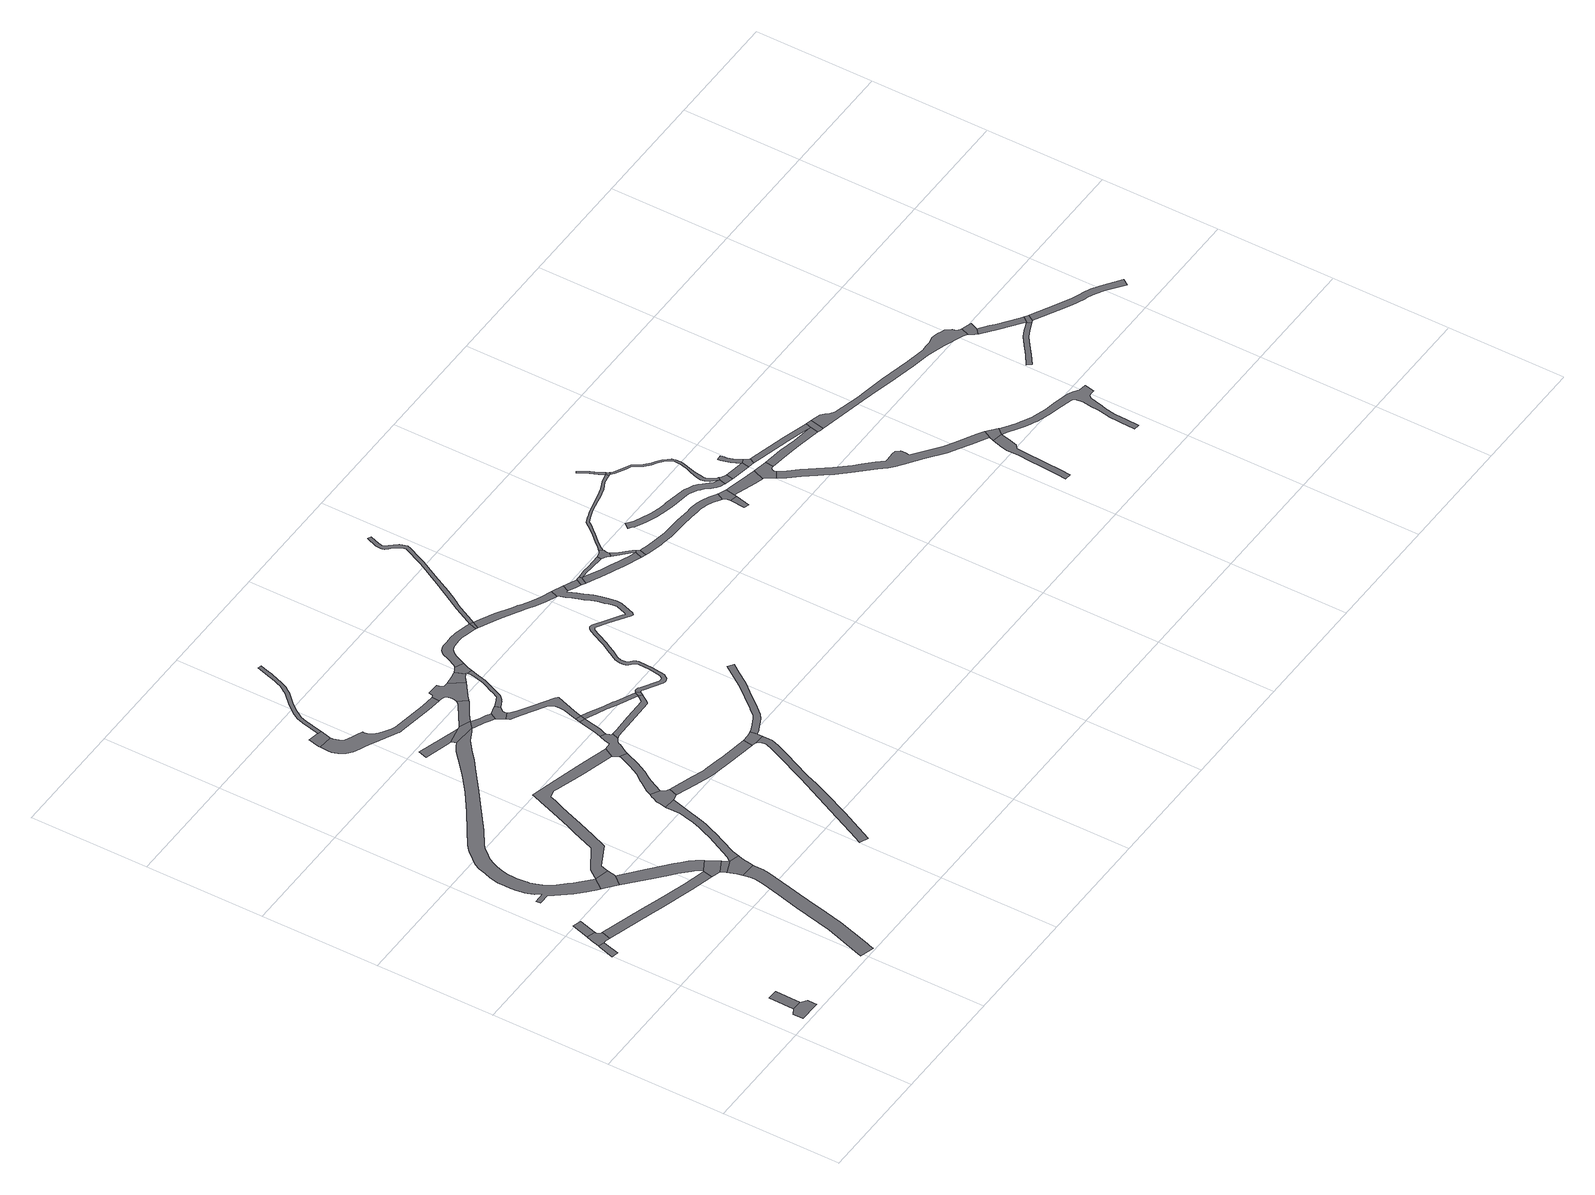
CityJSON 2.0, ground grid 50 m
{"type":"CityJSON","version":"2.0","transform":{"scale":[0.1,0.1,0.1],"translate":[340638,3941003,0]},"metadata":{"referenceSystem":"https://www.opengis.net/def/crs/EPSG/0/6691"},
"CityObjects":{
"road1":{"type":"Road","geometry":[{"type":"MultiSurface","lod":"1","boundaries":[[[0,1,2,3,4,5,6]]]}]},
"road2":{"type":"Road","geometry":[{"type":"MultiSurface","lod":"1","boundaries":[[[5,7,8,6]]]}]},
"road3":{"type":"Road","geometry":[{"type":"MultiSurface","lod":"1","boundaries":[[[9,10,11,12,13]]]}]},
"road4":{"type":"Road","geometry":[{"type":"MultiSurface","lod":"1","boundaries":[[[14,15,16,17,18,19,20,13,12,21,22]]]}]},
"road5":{"type":"Road","geometry":[{"type":"MultiSurface","lod":"1","boundaries":[[[18,23,24,25,19]]]}]},
"road6":{"type":"Road","attributes":{"RoadStructureAttribute.sectionType":"1"},"geometry":[{"type":"MultiSurface","lod":"1","boundaries":[[[26,27,28,29,30,31,32,33,34,35,14,22]]]}]},
"road7":{"type":"Road","geometry":[{"type":"MultiSurface","lod":"1","boundaries":[[[36,37,38,39,40,41,42]]]}]},
"road8":{"type":"Road","attributes":{"RoadStructureAttribute.sectionType":"1"},"geometry":[{"type":"MultiSurface","lod":"1","boundaries":[[[43,44,45,46,47,48,49,50,51,52,53,54,55,56,57,58,59,60,61,62,63,64,65,66]]]}]},
"road9":{"type":"Road","attributes":{"RoadStructureAttribute.sectionType":"1"},"geometry":[{"type":"MultiSurface","lod":"1","boundaries":[[[67,68,69,70,71,72,73,74,75,76,77,78,79,80,81,82,83,40,39]]]}]},
"road10":{"type":"Road","attributes":{"RoadStructureAttribute.sectionType":"1"},"geometry":[{"type":"MultiSurface","lod":"1","boundaries":[[[84,85,86,87,76,75,31,30]]]}]},
"road11":{"type":"Road","geometry":[{"type":"MultiSurface","lod":"1","boundaries":[[[88,86,85,89,90,91,92]]]}]},
"road12":{"type":"Road","geometry":[{"type":"MultiSurface","lod":"1","boundaries":[[[93,94,95,96,92,91,97,98,57,56]]]}]},
"road13":{"type":"Road","attributes":{"RoadStructureAttribute.sectionType":"1"},"geometry":[{"type":"MultiSurface","lod":"1","boundaries":[[[99,100,101,102,103,104,105,106,107,108,109,110,111,112,113,114,115,116,117,118,119,120,121,122,123,124,125,126,127,128,129,130,131,132,133,134,135,136,137,138,139,140,141,142,143,144,145,146,147,148,149,150,151,152,153,154,155,156,157,158,159,160,161,162,163,37,36]]]}]},
"road14":{"type":"Road","attributes":{"RoadStructureAttribute.sectionType":"1"},"geometry":[{"type":"MultiSurface","lod":"1","boundaries":[[[96,164,165,166,167,168,169,170,171,172,173,174,175,176,177,178,179,180,181,182,183,184,185,92]]]}]},
"road15":{"type":"Road","attributes":{"RoadStructureAttribute.sectionType":"1"},"geometry":[{"type":"MultiSurface","lod":"1","boundaries":[[[42,186,187,188,189,190,191,192,193,194,195,196,197,198,199,200,201,202,203,204,205,206,207,208,209,210,211,212,213,214,215,216,217,36]]]}]},
"road16":{"type":"Road","geometry":[{"type":"MultiSurface","lod":"1","boundaries":[[[218,219,220,221,222,223,224,225,226]]]}]},
"road17":{"type":"Road","geometry":[{"type":"MultiSurface","lod":"1","boundaries":[[[227,228,229,230,231,232,233,234,174,173,235,236]]]}]},
"road18":{"type":"Road","geometry":[{"type":"MultiSurface","lod":"1","boundaries":[[[237,238,239,240,241,242,243,244]]]}]},
"road19":{"type":"Road","attributes":{"RoadStructureAttribute.sectionType":"1"},"geometry":[{"type":"MultiSurface","lod":"1","boundaries":[[[245,246,247,248,249,250,229,228,251,252,253,254,255,256]]]}]},
"road20":{"type":"Road","attributes":{"function":"3","RoadStructureAttribute.sectionType":"1"},"geometry":[{"type":"MultiSurface","lod":"1","boundaries":[[[257,258,259,260,261,262,263,264,265,266,267,268,269,270,271,272,273,274,275,276,277,224,223,278,279,280,281,282,283,284,285,286,287,288,289,290,291,292,293,294,295,296,297,298,299]]]}]},
"road21":{"type":"Road","geometry":[{"type":"MultiSurface","lod":"1","boundaries":[[[127,300,301,302,237,244,303,304,305,128]]]}]},
"road22":{"type":"Road","attributes":{"RoadStructureAttribute.sectionType":"1"},"geometry":[{"type":"MultiSurface","lod":"1","boundaries":[[[306,307,308,309,310,311,312,313,314,315,316,317,318,319,320,321,322,323,324,325,326,327,328,329,330,331,332,333,334,335,336,337,218,226]]]}]},
"road23":{"type":"Road","attributes":{"RoadStructureAttribute.sectionType":"1"},"geometry":[{"type":"MultiSurface","lod":"1","boundaries":[[[338,339,340,341,342,343,344,345,346,347,348,349,350,351,352,353,354,355,356,357,358,359,360,361,362,363,364,365]]]}]},
"road24":{"type":"Road","attributes":{"RoadStructureAttribute.sectionType":"1"},"geometry":[{"type":"MultiSurface","lod":"1","boundaries":[[[366,367,368,369,370,371,236,235,372,373,374,375,376,377]]]}]},
"road25":{"type":"Road","attributes":{"RoadStructureAttribute.sectionType":"1"},"geometry":[{"type":"MultiSurface","lod":"1","boundaries":[[[127,378,379,380,381,382,383,384,385,300]]]}]},
"road26":{"type":"Road","geometry":[{"type":"MultiSurface","lod":"1","boundaries":[[[255,386,387,388,389,390,391,392,393,394,395,396,397,398,399,400,401,402,203,202,256]]]}]},
"road27":{"type":"Road","attributes":{"RoadStructureAttribute.sectionType":"1"},"geometry":[{"type":"MultiSurface","lod":"1","boundaries":[[[403,404,405,301,300,406,407,408,409,410]]]}]},
"road28":{"type":"Road","geometry":[{"type":"MultiSurface","lod":"1","boundaries":[[[411,412,413,414,415,416,417,382,381,418]]]}]},
"road29":{"type":"Road","attributes":{"RoadStructureAttribute.sectionType":"1"},"geometry":[{"type":"MultiSurface","lod":"1","boundaries":[[[419,420,421,422,423,424,425,426,427,411,418,428,429,430,431,432,433,434,435,436,437,438,439]]]}]},
"road30":{"type":"Road","geometry":[{"type":"MultiSurface","lod":"1","boundaries":[[[440,441,419,439]]]}]},
"road31":{"type":"Road","geometry":[{"type":"MultiSurface","lod":"1","boundaries":[[[409,442,443,444,445,446,447,448,449,450,451,299,298,452,453,454,455,456,457,458,410]]]}]},
"road32":{"type":"Road","attributes":{"RoadStructureAttribute.sectionType":"1"},"geometry":[{"type":"MultiSurface","lod":"1","boundaries":[[[415,459,460,461,462,463,464,465,466,467,468,469,470,471,472,473,474,475,476,477,478,479,480,481,482,416]]]}]},
"road33":{"type":"Road","attributes":{"RoadStructureAttribute.sectionType":"1"},"geometry":[{"type":"MultiSurface","lod":"1","boundaries":[[[483,484,485,486,487,393,392,488,489,490,491,492,493,494,495]]]}]},
"road34":{"type":"Road","geometry":[{"type":"MultiSurface","lod":"1","boundaries":[[[496,366,377,497,338,365,498,499,500,501]]]}]},
"road35":{"type":"Road","attributes":{"RoadStructureAttribute.sectionType":"1"},"geometry":[{"type":"MultiSurface","lod":"1","boundaries":[[[502,503,504,505,506,419,441,440,507,508,398,397,509,510,441,511,512,513,514,483]]]}]},
"road36":{"type":"Road","attributes":{"function":"3","RoadStructureAttribute.sectionType":"1"},"geometry":[{"type":"MultiSurface","lod":"1","boundaries":[[[515,516,444,443,517,518,519]]]}]},
"road37":{"type":"Road","geometry":[{"type":"MultiSurface","lod":"1","boundaries":[[[520,521,473,472,522,523,524,525,519,518]]]}]},
"road38":{"type":"Road","geometry":[{"type":"MultiSurface","lod":"1","boundaries":[[[526,527,528,502,483,495]]]}]},
"road39":{"type":"Road","attributes":{"RoadStructureAttribute.sectionType":"1"},"geometry":[{"type":"MultiSurface","lod":"1","boundaries":[[[500,529,530,531,532,533,534,535,536,537,538,539,540,541,542,543,544,545,546,547,548,549,550,551,552,553,501]]]}]},
"road40":{"type":"Road","attributes":{"function":"3","RoadStructureAttribute.sectionType":"1"},"geometry":[{"type":"MultiSurface","lod":"1","boundaries":[[[523,554,555,556,557,558,559,560,561,562,563,564,565,566,567,568,569,570,571,572,573,574,575,576,577,524]]]}]},
"road41":{"type":"Road","geometry":[{"type":"MultiSurface","lod":"1","boundaries":[[[564,578,579,565]]]}]},
"road42":{"type":"Road","attributes":{"RoadStructureAttribute.sectionType":"1"},"geometry":[{"type":"MultiSurface","lod":"1","boundaries":[[[580,581,582,583,584,585,586,587,588,589,590,591,592,593,594,595,596,597,598,599,600,601,602,603,604,605,606,607,608,609,610,611,612,613,614,615,616,617,618,619,620,621,622,623,624,625,626,627,628,629,630,631,632,633,634,635,636,637,638,639,640,641,642,643,644,645,646,647,648,649,650,651,652,653,654,655,656,657,658,659,660,661,662,663,664,665,666,667,668,669,670,671,672,673,674,675,676,677,678,679,528,527]]]}]},
"road43":{"type":"Road","attributes":{"function":"3","RoadStructureAttribute.sectionType":"1"},"geometry":[{"type":"MultiSurface","lod":"1","boundaries":[[[680,681,682,683,684,685,629,628,686,687,688,689,690,691,692,579,578]]]}]},
"road44":{"type":"Road","attributes":{"RoadStructureAttribute.sectionType":"1"},"geometry":[{"type":"MultiSurface","lod":"1","boundaries":[[[579,693,694,695,696,697,698,699,700,701,702,703,704,705,706,707,708,709,710,711,712,713,714,715,716,717,718,719,720,721,722,723,724,725,726,727,728,729,730,731,732,733,565]]]}]},
"road45":{"type":"Road","geometry":[{"type":"MultiSurface","lod":"1","boundaries":[[[734,627,626,735,736]]]}]},
"road46":{"type":"Road","geometry":[{"type":"MultiSurface","lod":"1","boundaries":[[[737,738,734,736,739,740]]]}]},
"road47":{"type":"Road","attributes":{"function":"3","RoadStructureAttribute.sectionType":"1"},"geometry":[{"type":"MultiSurface","lod":"1","boundaries":[[[741,742,743,744,745,746,747,748,749,737,740]]]}]},
"road48":{"type":"Road","attributes":{"function":"3","RoadStructureAttribute.sectionType":"1"},"geometry":[{"type":"MultiSurface","lod":"1","boundaries":[[[739,750,751,752,753,754,755,756,757,758,759,760,761,762,763,764,765,766,767,768,769,770,771,740]]]}]},
"road49":{"type":"Road","geometry":[{"type":"MultiSurface","lod":"1","boundaries":[[[772,773,774,775,776,777,778,779,746,745,780,781,782,783,784]]]}]},
"road50":{"type":"Road","attributes":{"RoadStructureAttribute.sectionType":"1"},"geometry":[{"type":"MultiSurface","lod":"1","boundaries":[[[783,785,786,761,787,788,789,790,784]]]}]},
"road51":{"type":"Road","geometry":[{"type":"MultiSurface","lod":"1","boundaries":[[[787,761,760,791,792,793]]]}]},
"road52":{"type":"Road","attributes":{"RoadStructureAttribute.sectionType":"1"},"geometry":[{"type":"MultiSurface","lod":"1","boundaries":[[[794,795,796,797,798,799,800,801,802,803,804,805,806,807,808,809,810,811,812,813,814,815,816,817,818,819,820,821,822,823,824,825,776,775]]]}]},
"road53":{"type":"Road","attributes":{"function":"3","RoadStructureAttribute.sectionType":"1"},"geometry":[{"type":"MultiSurface","lod":"1","boundaries":[[[792,826,827,828,829,830,831,832,833,834,835,836,837,838,839,840,841,842,843,844,845,846,847,848,849,850,851,852,853,854,855,793]]]}]},
"road54":{"type":"Road","attributes":{"RoadStructureAttribute.sectionType":"1"},"geometry":[{"type":"MultiSurface","lod":"1","boundaries":[[[856,857,858,859,860,861,862,863,864,865,866,867,868,869,870,871,872,873,874,875,876,877,878,879,880,881,882,883,884,885,886,887,888,889,890,891,892,893,894,895,896,897,898,899,900,901,902]]]}]},
"road55":{"type":"Road","geometry":[{"type":"MultiSurface","lod":"1","boundaries":[[[903,904,905,906]]]}]},
"road56":{"type":"Road","geometry":[{"type":"MultiSurface","lod":"1","boundaries":[[[907,908,909,910,911,912,809,913]]]}]},
"road57":{"type":"Road","geometry":[{"type":"MultiSurface","lod":"1","boundaries":[[[809,808,914,915,916,917,913]]]}]},
"road58":{"type":"Road","geometry":[{"type":"MultiSurface","lod":"1","boundaries":[[[840,918,919,906,905,920,921,922,841]]]}]},
"road59":{"type":"Road","attributes":{"RoadStructureAttribute.sectionType":"1"},"geometry":[{"type":"MultiSurface","lod":"1","boundaries":[[[923,924,925,926,927,928,929,930,931,932,933,934,935,936,937,938,939,940,941,942,943,944,856,945,946,947,948,949,950,951,952,953,954,955,956,957,958,959,960,961,962,963,964,965,966,967,916,915]]]}]},
"road60":{"type":"Road","attributes":{"function":"3","RoadStructureAttribute.sectionType":"1"},"geometry":[{"type":"MultiSurface","lod":"1","boundaries":[[[968,969,921,920,970,971,972]]]}]},
"road61":{"type":"Road","geometry":[{"type":"MultiSurface","lod":"1","boundaries":[[[973,974,975,976,945,856,902]]]}]},
"road62":{"type":"Road","attributes":{"RoadStructureAttribute.sectionType":"1"},"geometry":[{"type":"MultiSurface","lod":"1","boundaries":[[[975,974,977,978]]]}]},
"road63":{"type":"Road","geometry":[{"type":"MultiSurface","lod":"1","boundaries":[[[979,972,971,980,981,982,983,984,985,986,987,988]]]}]},
"road64":{"type":"Road","geometry":[{"type":"MultiSurface","lod":"1","boundaries":[[[989,990,991,992,993,994,995,996,997,998,999,1000,978]]]}]},
"road65":{"type":"Road","geometry":[{"type":"MultiSurface","lod":"1","boundaries":[[[1001,989,978,977,1002,1003]]]}]},
"road66":{"type":"Road","attributes":{"function":"3","RoadStructureAttribute.sectionType":"1"},"geometry":[{"type":"MultiSurface","lod":"1","boundaries":[[[1004,1005,1006,1007,1008,1009,1010,979,988]]]}]},
"road67":{"type":"Road","attributes":{"RoadStructureAttribute.sectionType":"1"},"geometry":[{"type":"MultiSurface","lod":"1","boundaries":[[[1011,1012,1013,1014,1003,1002,1015,1016,1017,1008]]]}]},
"road68":{"type":"Road","attributes":{"RoadStructureAttribute.sectionType":"1"},"geometry":[{"type":"MultiSurface","lod":"1","boundaries":[[[983,1018,1019,1020,1021,1022,1023,1024,1025,1026,1027,1028,1029,1030,1031,1032,1033,1034,1035,1036,1037,1038,1039,1040,1041,1042,1043,1044,1045,1046,1047,1048,1049,1050,1051,1052,1053,1054,1055,1056,1057,1058,984]]]}]},
"road69":{"type":"Road","geometry":[{"type":"MultiSurface","lod":"1","boundaries":[[[1059,1011,1008,1007,1060,1061,1062]]]}]},
"road70":{"type":"Road","geometry":[{"type":"MultiSurface","lod":"1","boundaries":[[[1063,1064,1035,1034,1065]]]}]},
"road71":{"type":"Road","attributes":{"RoadStructureAttribute.sectionType":"1"},"geometry":[{"type":"MultiSurface","lod":"1","boundaries":[[[1066,1067,1068,1069,1070,1071,1072,1073,1074,1075,1076,1077,1078,1079,1080,1081,1082,1063,1083,1084,1085,1086,1087,1088,1089,1090,1091,1092,1093,1094,1095,1096,1097,1098,1099,1100,1101,1102,1103,1104,1105,1106,1107,1108,1109,1110,1111,1112,1113,1114,1115,1116,1117,1118,1119,1120,1121,1122,1123,1124,1125,1126,1127,1128,1129,1130,1064,1063,1065]]]}]},
"road72":{"type":"Road","attributes":{"RoadStructureAttribute.sectionType":"1"},"geometry":[{"type":"MultiSurface","lod":"1","boundaries":[[[1131,1132,1133,1134,1135,1136,1137,1138,1139,1140,1141,1142,1143,1144,1145,1146,1147,1148,1149,1150,1151,1152,1153,1154,1062,1061,1155,1156,1157,1158,1159,1160,1161,1162,1163,1164,1165]]]}]},
"road73":{"type":"Road","attributes":{"RoadStructureAttribute.sectionType":"1"},"geometry":[{"type":"MultiSurface","lod":"1","boundaries":[[[1166,1167,1168,1169,1170,1171,1172,1173,1174,1175,1176,1177]]]}]},
"road74":{"type":"Road","geometry":[{"type":"MultiSurface","lod":"1","boundaries":[[[1178,1179,1180,1181,1182,1183,1184,1165,1164]]]}]},
"road75":{"type":"Road","attributes":{"RoadStructureAttribute.sectionType":"1"},"geometry":[{"type":"MultiSurface","lod":"1","boundaries":[[[1185,1186,1187,1181,1180,1188,1189,1190,1177,1191]]]}]},
"road76":{"type":"Road","geometry":[{"type":"MultiSurface","lod":"1","boundaries":[[[1177,1176,1192,1193,1191]]]}]},
"road77":{"type":"Road","attributes":{"RoadStructureAttribute.sectionType":"1"},"geometry":[{"type":"MultiSurface","lod":"1","boundaries":[[[1192,1194,1195,1196,1197,1198,1199,1200,1201,1202,1203,1204,1205,1206,1207,1208,1209,1210,1193]]]}]}
},
"vertices":[
[91,68,0],[91,25,0],[167,25,0],[182,25,0],[183,63,0],[160,82,0],[118,83,0],
[162,190,0],[120,191,0],
[19,861,0],[0,797,0],[27,790,0],[48,861,0],[22,869,0],
[91,897,0],[84,900,0],[80,905,0],[77,912,0],[77,919,0],[41,930,0],[34,908,0],[56,864,0],[79,856,0],
[79,923,0],[100,996,0],[65,1006,0],
[267,799,0],[315,784,0],[463,740,0],[551,717,0],[558,715,0],[569,757,0],[558,760,0],[474,780,0],[349,818,0],[280,839,0],
[323,1070,0],[287,1025,0],[313,1004,0],[342,980,0],[376,1019,0],[378,1026,0],[384,1057,0],
[554,30,0],[557,38,0],[562,55,0],[603,184,0],[629,299,0],[642,352,0],[651,392,0],[663,444,0],[673,484,0],[681,518,0],[687,550,0],[692,578,0],[692,597,0],[693,620,0],[628,623,0],[632,592,0],[632,572,0],[627,536,0],[608,459,0],[583,366,0],[545,199,0],[499,56,0],[490,27,0],[547,8,0],
[416,913,0],[432,899,0],[475,861,0],[476,860,0],[508,832,0],[527,813,0],[546,794,0],[559,779,0],[571,761,0],[619,787,0],[617,791,0],[602,813,0],[586,832,0],[565,852,0],[547,871,0],[512,901,0],[470,938,0],
[594,706,0],[597,705,0],[649,732,0],[644,741,0],
[658,715,0],[599,704,0],[604,694,0],[608,682,0],[665,705,0],
[694,635,0],[697,656,0],[701,675,0],[706,692,0],[612,670,0],[622,645,0],
[316,1076,0],[254,1135,0],[247,1144,0],[210,1187,0],[192,1220,0],[181,1244,0],[175,1266,0],[174,1275,0],[173,1289,0],[171,1320,0],[171,1332,0],[172,1358,0],[178,1388,0],[186,1413,0],[196,1435,0],[206,1455,0],[220,1473,0],[236,1491,0],[248,1505,0],[263,1517,0],[325,1558,0],[408,1620,0],[493,1684,0],[591,1761,0],[629,1789,0],[660,1817,0],[707,1856,0],[753,1878,0],[768,1887,0],[672,1892,0],[656,1885,0],[634,1870,0],[616,1856,0],[602,1843,0],[537,1784,0],[526,1774,0],[462,1724,0],[377,1663,0],[292,1608,0],[228,1566,0],[207,1549,0],[202,1543,0],[191,1532,0],[173,1510,0],[155,1487,0],[142,1461,0],[131,1430,0],[122,1402,0],[114,1365,0],[113,1332,0],[114,1308,0],[115,1285,0],[119,1257,0],[120,1251,0],[124,1240,0],[128,1228,0],[134,1217,0],[150,1192,0],[104,1192,0],[106,1172,0],[153,1172,0],[167,1153,0],[211,1096,0],[247,1062,0],[276,1034,0],
[712,713,0],[716,724,0],[744,785,0],[764,828,0],[774,851,0],[788,887,0],[797,913,0],[800,921,0],[818,991,0],[835,1054,0],[787,1058,0],[786,1043,0],[786,1036,0],[786,1022,0],[786,996,0],[775,946,0],[771,929,0],[760,897,0],[746,863,0],[737,841,0],[720,806,0],[680,726,0],
[392,1091,0],[491,1140,0],[519,1212,0],[529,1238,0],[546,1281,0],[552,1297,0],[584,1379,0],[592,1400,0],[601,1422,0],[610,1446,0],[642,1453,0],[659,1447,0],[671,1443,0],[683,1440,0],[736,1423,0],[787,1407,0],[914,1372,0],[935,1411,0],[838,1439,0],[799,1450,0],[694,1480,0],[584,1508,0],[580,1497,0],[568,1463,0],[541,1392,0],[509,1307,0],[504,1298,0],[497,1280,0],[493,1270,0],[455,1173,0],[353,1112,0],[329,1079,0],
[443,2350,0],[441,2352,0],[397,2360,0],[392,2337,0],[387,2311,0],[387,2305,0],[447,2299,0],[450,2309,0],[459,2346,0],
[861,1105,0],[851,1124,0],[814,1144,0],[806,1129,0],[803,1122,0],[794,1102,0],[791,1084,0],[788,1065,0],[864,1061,0],[876,1098,0],
[738,1929,0],[723,1933,0],[557,1982,0],[547,1946,0],[619,1925,0],[638,1920,0],[651,1917,0],[661,1914,0],
[925,1337,0],[903,1285,0],[881,1244,0],[855,1210,0],[848,1200,0],[825,1165,0],[877,1179,0],[886,1193,0],[908,1227,0],[933,1271,0],[958,1333,0],[928,1346,0],
[775,2104,0],[651,2125,0],[627,2128,0],[613,2134,0],[603,2138,0],[582,2151,0],[567,2162,0],[550,2177,0],[543,2187,0],[540,2200,0],[538,2213,0],[538,2215,0],[521,2224,0],[495,2235,0],[482,2241,0],[468,2247,0],[462,2252,0],[457,2260,0],[455,2267,0],[451,2278,0],[449,2284,0],[385,2287,0],[384,2269,0],[385,2254,0],[389,2243,0],[393,2231,0],[408,2206,0],[428,2189,0],[429,2188,0],[441,2182,0],[453,2177,0],[472,2169,0],[492,2160,0],[511,2151,0],[579,2115,0],[584,2113,0],[602,2104,0],[609,2101,0],[619,2097,0],[647,2093,0],[771,2073,0],[830,2067,0],[833,2099,0],
[796,1911,0],[749,1930,0],[742,1929,0],[667,1909,0],[671,1901,0],[673,1896,0],
[461,2352,0],[476,2425,0],[485,2449,0],[498,2471,0],[506,2484,0],[515,2495,0],[529,2512,0],[574,2558,0],[582,2569,0],[591,2581,0],[600,2599,0],[606,2614,0],[613,2631,0],[625,2666,0],[633,2694,0],[641,2721,0],[627,2725,0],[619,2698,0],[610,2670,0],[598,2636,0],[592,2620,0],[587,2605,0],[578,2589,0],[570,2578,0],[562,2568,0],[518,2522,0],[504,2505,0],[493,2492,0],[485,2479,0],[471,2455,0],[462,2429,0],[446,2355,0],
[1257,962,0],[1263,956,0],[1267,950,0],[1270,936,0],[1269,925,0],[1260,897,0],[1245,863,0],[1234,837,0],[1192,746,0],[1181,722,0],[1074,497,0],[1035,416,0],[1006,355,0],[1039,339,0],[1099,459,0],[1110,481,0],[1130,526,0],[1147,563,0],[1189,660,0],[1199,685,0],[1208,707,0],[1244,787,0],[1261,824,0],[1288,886,0],[1299,918,0],[1300,935,0],[1300,960,0],[1300,961,0],
[1244,1007,0],[1131,1025,0],[1097,1032,0],[1050,1042,0],[1026,1047,0],[980,1063,0],[951,1030,0],[967,1025,0],[1016,1008,0],[1042,1002,0],[1124,986,0],[1237,967,0],
[778,1882,0],[817,1864,0],[833,1856,0],[858,1842,0],[872,1868,0],[854,1879,0],[831,1890,0],[798,1909,0],
[963,1344,0],[984,1381,0],[987,1388,0],[988,1391,0],[992,1396,0],[999,1400,0],[1006,1405,0],[1018,1433,0],[1010,1436,0],[1007,1443,0],[1006,1449,0],[1005,1456,0],[981,1465,0],[980,1461,0],[980,1460,0],[973,1440,0],[965,1414,0],
[853,2000,0],[838,1990,0],[805,1968,0],[827,1935,0],[880,1970,0],[882,1971,0],[890,1978,0],[861,2012,0],
[906,1824,0],[905,1828,0],[905,1832,0],[906,1840,0],[921,1858,0],[912,1879,0],[909,1878,0],[877,1808,0],
[1037,1585,0],[1048,1619,0],[1078,1706,0],[1078,1709,0],[1069,1715,0],[1028,1739,0],[993,1760,0],[936,1796,0],[912,1815,0],[882,1799,0],[885,1794,0],[922,1773,0],[1009,1720,0],[1013,1717,0],[1026,1704,0],[1030,1699,0],[1032,1689,0],[1033,1674,0],[1032,1660,0],[1032,1658,0],[1013,1592,0],
[1008,1571,0],[1032,1565,0],
[908,1993,0],[967,2037,0],[925,2092,0],[908,2094,0],[903,2098,0],[899,2104,0],[894,2119,0],[845,2121,0],[842,2104,0],[839,2101,0],[836,2067,0],[850,2064,0],[855,2061,0],[861,2055,0],[864,2047,0],[866,2035,0],[866,2026,0],
[950,1873,0],[951,1874,0],[956,1876,0],[973,1894,0],[985,1920,0],[989,1927,0],[998,1950,0],[999,1952,0],[1010,1977,0],[1012,1982,0],[1023,2019,0],[1026,2030,0],[1029,2043,0],[1032,2053,0],[1011,2059,0],[1012,2045,0],[1008,2022,0],[996,1982,0],[983,1952,0],[982,1950,0],[974,1932,0],[972,1926,0],[959,1900,0],[942,1892,0],
[1241,1463,0],[1227,1444,0],[1220,1437,0],[1125,1435,0],[1043,1433,0],[1009,1405,0],[1020,1408,0],[1137,1410,0],[1221,1412,0],[1227,1416,0],[1233,1421,0],[1246,1443,0],[1254,1453,0],
[1273,1009,0],[1251,965,0],[1300,975,0],[1298,985,0],[1299,985,0],[1294,1012,0],
[1249,1481,0],[1177,1516,0],[1164,1523,0],[1126,1541,0],[1067,1571,0],[1005,1556,0],[991,1492,0],[1008,1466,0],[1015,1486,0],[1077,1543,0],[1119,1523,0],[1145,1510,0],[1154,1505,0],
[984,2101,0],[963,2097,0],[988,2054,0],[1004,2063,0],[988,2103,0],
[1008,2064,0],[1010,2062,0],[1037,2075,0],[1048,2099,0],[1013,2116,0],[1000,2108,0],
[1261,1463,0],[1264,1466,0],[1253,1479,0],
[1317,989,0],[1343,1002,0],[1346,1003,0],[1377,1018,0],[1395,1031,0],[1421,1060,0],[1423,1062,0],[1448,1093,0],[1478,1128,0],[1509,1166,0],[1544,1216,0],[1572,1256,0],[1550,1272,0],[1546,1266,0],[1522,1232,0],[1487,1183,0],[1460,1149,0],[1428,1110,0],[1402,1079,0],[1401,1078,0],[1377,1051,0],[1363,1041,0],[1334,1028,0],[1331,1026,0],[1308,1015,0],
[1053,2110,0],[1069,2144,0],[1081,2163,0],[1091,2171,0],[1100,2174,0],[1112,2177,0],[1141,2178,0],[1164,2177,0],[1188,2172,0],[1214,2166,0],[1228,2160,0],[1241,2193,0],[1224,2199,0],[1195,2206,0],[1168,2211,0],[1142,2213,0],[1111,2212,0],[1087,2212,0],[1075,2209,0],[1065,2205,0],[1057,2198,0],[1050,2189,0],[1039,2161,0],[1021,2122,0],
[1237,2157,0],[1255,2187,0],
[1267,1468,0],[1273,1468,0],[1279,1463,0],[1350,1421,0],[1360,1420,0],[1377,1425,0],[1389,1443,0],[1397,1502,0],[1399,1561,0],[1396,1570,0],[1393,1575,0],[1390,1579,0],[1376,1592,0],[1373,1597,0],[1372,1602,0],[1371,1607,0],[1371,1609,0],[1371,1614,0],[1372,1621,0],[1373,1627,0],[1375,1634,0],[1378,1641,0],[1396,1670,0],[1409,1693,0],[1422,1713,0],[1444,1763,0],[1458,1788,0],[1464,1792,0],[1470,1794,0],[1514,1766,0],[1593,1714,0],[1599,1711,0],[1609,1719,0],[1610,1722,0],[1630,1780,0],[1633,1802,0],[1627,1836,0],[1626,1843,0],[1621,1866,0],[1613,1893,0],[1606,1908,0],[1604,1913,0],[1599,1927,0],[1590,1949,0],[1583,1966,0],[1576,1983,0],[1581,1983,0],[1595,2012,0],[1548,2031,0],[1536,2001,0],[1541,1997,0],[1543,1989,0],[1549,1972,0],[1551,1966,0],[1558,1949,0],[1571,1916,0],[1574,1907,0],[1584,1883,0],[1592,1859,0],[1598,1832,0],[1601,1825,0],[1603,1819,0],[1606,1803,0],[1608,1785,0],[1594,1744,0],[1589,1736,0],[1579,1743,0],[1528,1775,0],[1475,1810,0],[1468,1813,0],[1460,1811,0],[1453,1806,0],[1445,1797,0],[1415,1735,0],[1408,1720,0],[1383,1678,0],[1379,1672,0],[1365,1648,0],[1361,1639,0],[1358,1631,0],[1357,1623,0],[1356,1615,0],[1356,1606,0],[1357,1602,0],[1357,1599,0],[1359,1591,0],[1365,1582,0],[1379,1569,0],[1381,1566,0],[1382,1564,0],[1387,1552,0],[1385,1503,0],[1377,1455,0],[1368,1442,0],[1357,1438,0],[1351,1439,0],[1283,1480,0],[1276,1486,0],[1267,1488,0],[1259,1487,0],
[1320,2116,0],[1385,2080,0],[1400,2071,0],[1419,2060,0],[1451,2040,0],[1490,2020,0],[1503,2048,0],[1466,2067,0],[1431,2086,0],[1417,2097,0],[1401,2106,0],[1336,2146,0],[1281,2174,0],
[1261,2198,0],[1296,2268,0],[1308,2288,0],[1311,2292,0],[1327,2318,0],[1348,2354,0],[1391,2437,0],[1433,2513,0],[1444,2539,0],[1471,2596,0],[1475,2609,0],[1469,2629,0],[1464,2640,0],[1452,2656,0],[1440,2669,0],[1436,2673,0],[1431,2680,0],[1428,2684,0],[1426,2688,0],[1429,2706,0],[1446,2749,0],[1431,2755,0],[1414,2709,0],[1411,2687,0],[1411,2681,0],[1415,2672,0],[1420,2665,0],[1424,2661,0],[1436,2649,0],[1448,2632,0],[1453,2622,0],[1458,2605,0],[1419,2521,0],[1392,2471,0],[1378,2445,0],[1367,2425,0],[1333,2362,0],[1311,2325,0],[1297,2300,0],[1283,2276,0],[1247,2206,0],
[1650,1988,0],[1615,1967,0],[1635,1958,0],
[1668,1988,0],[1660,1988,0],[1653,1949,0],[1668,1976,0],
[1682,1977,0],[1703,1977,0],[1735,1975,0],[1792,1971,0],[1794,1971,0],[1794,1989,0],[1736,1988,0],[1704,1990,0],[1681,1989,0],
[1691,1931,0],[1698,1928,0],[1728,1913,0],[1734,1911,0],[1754,1901,0],[1771,1894,0],[1803,1880,0],[1829,1870,0],[1838,1866,0],[1849,1862,0],[1879,1851,0],[1890,1882,0],[1860,1892,0],[1841,1900,0],[1816,1910,0],[1784,1923,0],[1767,1931,0],[1759,1935,0],[1747,1940,0],[1743,1942,0],[1728,1949,0],[1685,1969,0],
[1835,1972,0],[1834,1973,0],[1837,1986,0],[1838,1993,0],[1828,2003,0],[1824,1999,0],[1816,1994,0],[1809,1991,0],[1807,1965,0],[1820,1954,0],[1821,1952,0],[1824,1950,0],[1836,1962,0],
[1840,1933,0],[1886,1889,0],[1901,1888,0],[1895,1898,0],[1850,1943,0],[1842,1954,0],
[1880,1851,0],[1899,1844,0],[1909,1875,0],
[1848,2010,0],[1870,2034,0],[1894,2060,0],[1911,2079,0],[1928,2099,0],[1939,2114,0],[1966,2125,0],[1983,2132,0],[1997,2136,0],[2023,2141,0],[2050,2147,0],[2073,2151,0],[2115,2163,0],[2150,2179,0],[2190,2185,0],[2188,2200,0],[2146,2188,0],[2112,2173,0],[2070,2161,0],[2048,2156,0],[2021,2150,0],[1994,2145,0],[1980,2141,0],[1962,2134,0],[1959,2133,0],[1932,2122,0],[1920,2106,0],[1903,2085,0],[1901,2083,0],[1886,2066,0],[1862,2041,0],[1840,2016,0],
[1922,1838,0],[1946,1832,0],[1975,1826,0],[1989,1824,0],[2034,1817,0],[2118,1813,0],[2186,1807,0],[2190,1807,0],[2212,1805,0],[2220,1804,0],[2229,1802,0],[2246,1796,0],[2270,1786,0],[2297,1769,0],[2302,1765,0],[2318,1795,0],[2313,1797,0],[2288,1814,0],[2257,1826,0],[2237,1833,0],[2216,1837,0],[2207,1838,0],[2188,1839,0],[2183,1839,0],[2120,1845,0],[2037,1849,0],[1982,1857,0],[1953,1863,0],[1930,1869,0],[1922,1871,0],
[2386,1830,0],[2371,1835,0],[2364,1840,0],[2352,1851,0],[2334,1871,0],[2322,1882,0],[2309,1893,0],[2293,1902,0],[2270,1913,0],[2241,1918,0],[2212,1923,0],[2171,1930,0],[2170,1930,0],[2162,1931,0],[2146,1934,0],[2101,1946,0],[2089,1951,0],[2071,1958,0],[2047,1970,0],[2045,1971,0],[2033,1977,0],[2021,1984,0],[2003,1998,0],[1986,1976,0],[1985,1975,0],[1995,1967,0],[2005,1959,0],[2034,1944,0],[2054,1934,0],[2059,1931,0],[2092,1919,0],[2140,1906,0],[2165,1901,0],[2169,1900,0],[2183,1898,0],[2236,1890,0],[2250,1887,0],[2261,1885,0],[2279,1876,0],[2293,1869,0],[2303,1860,0],[2313,1851,0],[2331,1831,0],[2345,1817,0],[2358,1809,0],[2377,1802,0],[2379,1801,0],
[2307,1674,0],[2329,1667,0],[2343,1728,0],[2314,1737,0],
[2184,2227,0],[2170,2257,0],[2145,2300,0],[2136,2295,0],[2161,2252,0],[2175,2222,0],[2196,2204,0],
[2196,2186,0],[2197,2186,0],[2204,2193,0],[2196,2203,0],
[2310,1755,0],[2311,1748,0],[2346,1741,0],[2352,1781,0],[2328,1790,0],
[2209,2174,0],[2253,2150,0],[2274,2141,0],[2299,2105,0],[2322,2084,0],[2340,2071,0],[2360,2055,0],[2379,2034,0],[2379,2031,0],[2381,2022,0],[2381,2005,0],[2381,2001,0],[2379,1988,0],[2372,1962,0],[2363,1941,0],[2357,1925,0],[2356,1921,0],[2352,1908,0],[2348,1888,0],[2351,1872,0],[2360,1854,0],[2377,1837,0],[2395,1839,0],[2391,1842,0],[2377,1857,0],[2368,1872,0],[2367,1886,0],[2368,1906,0],[2371,1926,0],[2375,1938,0],[2381,1959,0],[2389,1985,0],[2391,2000,0],[2391,2006,0],[2391,2023,0],[2389,2033,0],[2388,2039,0],[2367,2062,0],[2363,2065,0],[2346,2079,0],[2330,2089,0],[2308,2111,0],[2281,2148,0],[2258,2159,0],[2215,2182,0],
[2460,1755,0],[2367,1777,0],[2439,1710,0],[2474,1699,0],[2495,1748,0],
[2415,1792,0],[2416,1792,0],[2421,1821,0],[2403,1830,0],
[2501,1777,0],[2506,1807,0],
[2555,1737,0],[2480,1697,0],[2484,1693,0],[2486,1691,0],[2505,1660,0],[2534,1677,0],[2532,1684,0],[2534,1694,0],[2541,1701,0],[2552,1702,0],
[2523,1816,0],[2517,1827,0],[2506,1849,0],[2499,1871,0],[2498,1881,0],[2496,1897,0],[2475,1894,0],[2476,1881,0],[2480,1873,0],[2488,1845,0],[2495,1827,0],[2498,1821,0],
[2535,1799,0],[2529,1772,0],[2540,1795,0],
[2631,1692,0],[2670,1685,0],[2706,1680,0],[2795,1661,0],[2803,1698,0],[2712,1710,0],[2639,1726,0],
[2810,1722,0],[2764,1735,0],[2704,1752,0],[2574,1785,0],[2567,1761,0],[2697,1728,0],[2758,1711,0],
[2518,1637,0],[2519,1636,0],[2526,1627,0],[2560,1585,0],[2597,1538,0],[2611,1521,0],[2636,1488,0],[2686,1431,0],[2745,1370,0],[2770,1341,0],[2791,1322,0],[2814,1304,0],[2884,1253,0],[2953,1199,0],[2997,1174,0],[3038,1150,0],[3105,1112,0],[3124,1144,0],[3097,1160,0],[3015,1206,0],[2974,1230,0],[2930,1264,0],[2906,1282,0],[2868,1312,0],[2872,1332,0],[2871,1349,0],[2863,1359,0],[2857,1365,0],[2840,1368,0],[2823,1368,0],[2807,1366,0],[2806,1366,0],[2797,1367,0],[2772,1395,0],[2735,1434,0],[2713,1456,0],[2665,1512,0],[2627,1561,0],[2589,1609,0],[2559,1645,0],[2548,1658,0],
[2821,1719,0],[2809,1658,0],[2821,1655,0],[2836,1715,0],
[3143,1085,0],[3165,1110,0],[3099,1093,0],
[3086,1045,0],[3086,1044,0],[3080,1021,0],[3083,973,0],[3077,919,0],[3074,868,0],[3069,801,0],[3065,757,0],[3092,753,0],[3096,797,0],[3101,867,0],[3102,881,0],[3106,956,0],[3109,996,0],[3124,1009,0],[3132,1039,0],[3137,1058,0],[3149,1081,0],[3168,1070,0],[3189,1055,0],[3199,1049,0],[3226,1034,0],[3248,1022,0],[3261,1016,0],[3272,1011,0],[3297,1001,0],[3337,990,0],[3390,977,0],[3434,965,0],[3443,959,0],[3447,948,0],[3450,923,0],[3446,882,0],[3444,857,0],[3441,841,0],[3433,795,0],[3432,782,0],[3432,775,0],[3430,748,0],[3428,685,0],[3451,683,0],[3455,744,0],[3456,759,0],[3458,792,0],[3465,837,0],[3469,852,0],[3485,911,0],[3493,922,0],[3501,923,0],[3523,922,0],[3529,964,0],[3499,969,0],[3493,973,0],[3477,984,0],[3458,994,0],[3398,1008,0],[3344,1019,0],[3306,1030,0],[3284,1038,0],[3261,1049,0],[3240,1060,0],[3223,1069,0],[3206,1080,0],[3186,1094,0],[3168,1107,0],
[3542,1512,0],[3531,1522,0],[3525,1538,0],[3516,1551,0],[3509,1559,0],[3494,1565,0],[3479,1571,0],[3464,1575,0],[3451,1577,0],[3441,1575,0],[3420,1572,0],[3400,1571,0],[3385,1570,0],[3376,1570,0],[3365,1571,0],[3292,1585,0],[3163,1613,0],[3076,1629,0],[3031,1637,0],[2920,1665,0],[2904,1676,0],[2893,1691,0],[2878,1703,0],[2856,1710,0],[2900,1638,0],[3027,1611,0],[3069,1602,0],[3159,1581,0],[3285,1554,0],[3359,1539,0],[3371,1536,0],[3435,1518,0],[3519,1485,0],[3534,1476,0],[3547,1511,0],
[3663,1311,0],[3632,1296,0],[3596,1269,0],[3553,1236,0],[3509,1206,0],[3521,1189,0],[3565,1220,0],[3608,1253,0],[3642,1279,0],[3671,1293,0],[3711,1310,0],[3704,1328,0],
[3541,1464,0],[3547,1454,0],[3555,1445,0],[3577,1464,0],[3589,1496,0],[3574,1501,0],[3552,1509,0],
[3712,1358,0],[3634,1418,0],[3616,1433,0],[3558,1441,0],[3615,1394,0],[3694,1335,0],[3723,1351,0],
[3724,1315,0],[3740,1341,0],
[3738,1307,0],[3820,1264,0],[3873,1236,0],[3894,1225,0],[3922,1214,0],[3940,1208,0],[3968,1196,0],[4003,1175,0],[4071,1122,0],[4090,1148,0],[4014,1204,0],[3981,1224,0],[3954,1235,0],[3935,1242,0],[3906,1254,0],[3834,1290,0],[3752,1334,0]
]}
